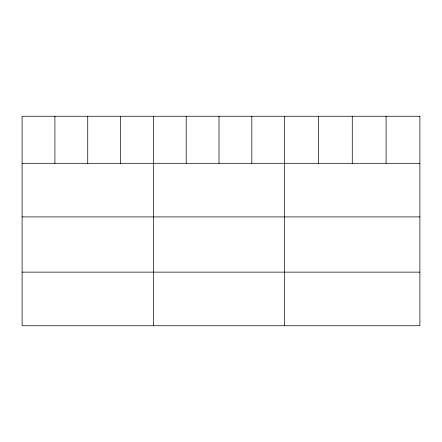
<?xml version="1.0" encoding="UTF-8"?>
<svg xmlns="http://www.w3.org/2000/svg" width="442" height="442" viewBox="0 0 442 442"><rect width="100%" height="100%" fill="white"/><g stroke="black" fill="none" stroke-linecap="round" stroke-linejoin="round"><path stroke-width="0.66" d="M22.1 163.308L419.9 163.308M22.1 216.912L419.9 216.912M22.1 272.139L419.9 272.139M386.087 116.257L386.087 163.308M352.274 116.257L352.274 163.308M318.461 116.257L318.461 163.308M284.648 116.257L284.648 325.743M251.829 116.257L251.829 163.308M219.011 116.257L219.011 163.308M186.192 116.257L186.192 163.308M153.374 116.257L153.374 325.743M120.555 116.257L120.555 163.308M87.737 116.257L87.737 163.308M54.919 116.257L54.919 163.308M419.9 116.257L22.1 116.257L22.1 325.743L419.9 325.743L419.9 116.257"/></g></svg>
